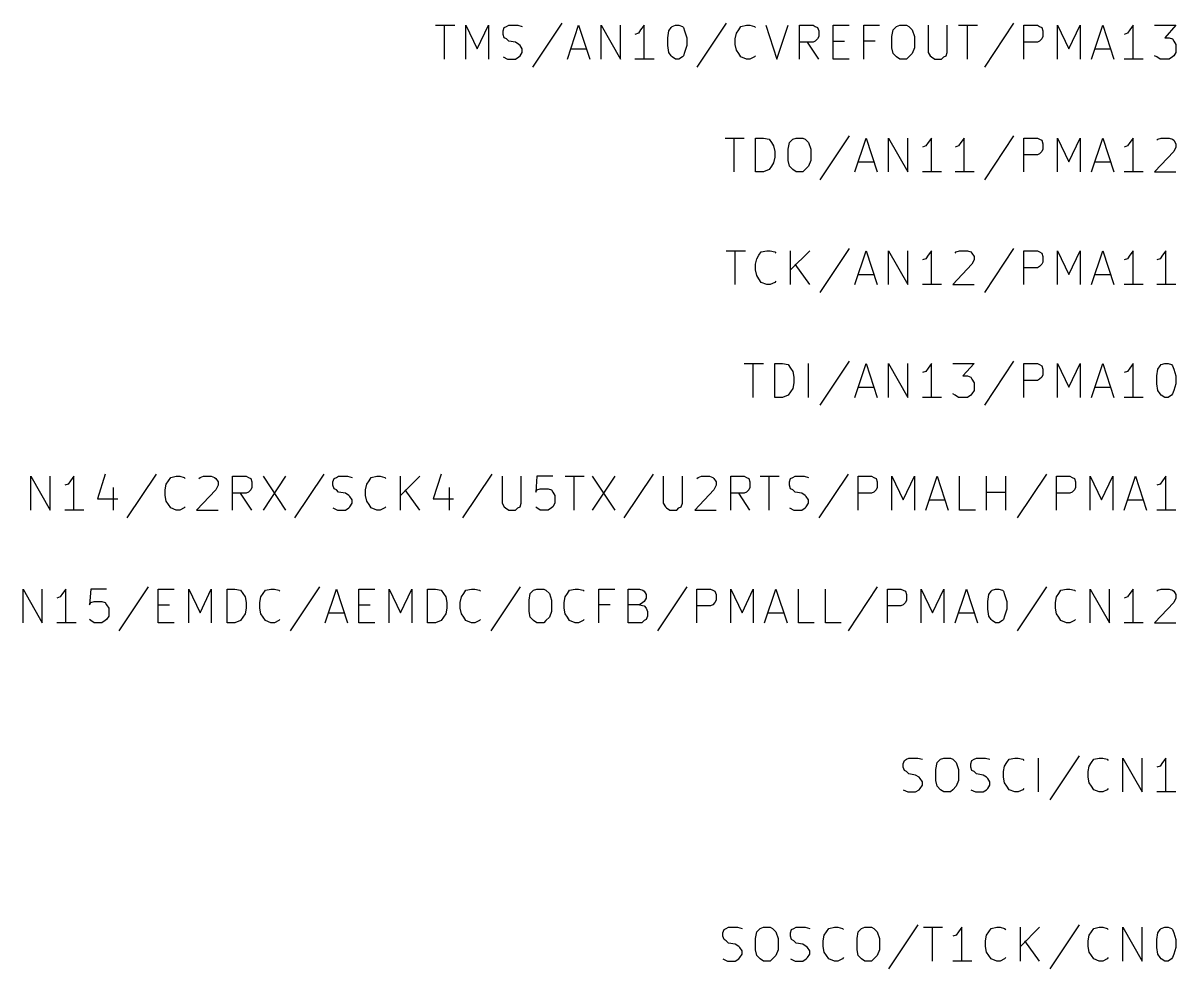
# Model space of a CAD drawing. Extents: x 10 to 287, y -200 to -10.
# Drawn here: x 135.43 to 161.42, y -97.69 to -76.38 of the extents above; entities that cross this region are included whole.
import ezdxf

# ---------------------------------------------------------------- set-up
doc = ezdxf.new("R2010")
doc.units = 0
doc.header["$MEASUREMENT"] = 0

msp = doc.modelspace()

# ---------------------------------------------------------------- linework, layer by layer
at = {"layer": 'Cyan 2'}
for p, q in [((147.574, -76.3778), (146.914, -77.3684)), ((151.282, -76.3778), (150.622, -77.3684)), ((157.759, -76.3778), (157.099, -77.3684)), ((144.729, -76.4286), (145.161, -76.4286)), ((144.932, -77.1906), (144.932, -76.4286)), ((145.415, -77.1906), (145.415, -76.4286)), ((145.415, -76.4286), (145.669, -76.962)), ((145.669, -76.962), (145.923, -76.4286)), ((145.923, -76.4286), (145.923, -77.1906)), ((146.253, -76.5556), (146.279, -76.4794)), ((146.253, -76.6318), (146.253, -76.5556)), ((146.279, -76.708), (146.253, -76.6318)), ((146.279, -76.4794), (146.329, -76.454)), ((146.329, -76.454), (146.38, -76.4286)), ((146.38, -76.4286), (146.583, -76.4286)), ((146.583, -76.4286), (146.685, -76.454)), ((147.701, -77.1906), (147.955, -76.4286)), ((147.955, -76.4286), (148.209, -77.1906)), ((148.463, -77.1906), (148.463, -76.4286)), ((148.463, -76.4286), (148.895, -77.1906)), ((148.895, -77.1906), (148.895, -76.4286)), ((149.301, -76.6064), (149.225, -76.6318)), ((149.352, -76.5302), (149.301, -76.6064)), ((149.428, -76.4286), (149.352, -76.5302)), ((149.428, -77.1906), (149.428, -76.4286)), ((149.962, -76.708), (149.987, -76.5556)), ((149.987, -76.5556), (150.038, -76.4794)), ((150.038, -76.4794), (150.063, -76.454)), ((150.063, -76.454), (150.139, -76.4286)), ((150.139, -76.4286), (150.216, -76.4286)), ((150.216, -76.4286), (150.292, -76.454)), ((150.292, -76.454), (150.317, -76.4794)), ((150.317, -76.4794), (150.343, -76.5556)), ((150.343, -76.5556), (150.393, -76.708)), ((151.486, -76.7334), (151.511, -76.6064)), ((151.511, -76.6064), (151.562, -76.5302)), ((151.562, -76.5302), (151.613, -76.454)), ((151.613, -76.454), (151.74, -76.4286)), ((151.74, -76.4286), (151.816, -76.4286)), ((151.816, -76.4286), (151.917, -76.454)), ((151.917, -76.454), (151.943, -76.4794)), ((152.171, -76.4286), (152.425, -77.1906)), ((152.425, -77.1906), (152.679, -76.4286)), ((152.933, -77.1906), (152.933, -76.4286)), ((152.933, -76.4286), (153.238, -76.4286)), ((153.238, -76.4286), (153.289, -76.454)), ((153.289, -76.454), (153.34, -76.4794)), ((153.34, -76.4794), (153.365, -76.5556)), ((153.365, -76.5556), (153.365, -76.6826)), ((153.695, -77.1906), (153.695, -76.4286)), ((153.695, -76.4286), (154.051, -76.4286)), ((154.381, -77.1906), (154.381, -76.4286)), ((154.381, -76.4286), (154.737, -76.4286)), ((155.016, -76.6826), (155.042, -76.5302)), ((155.042, -76.5302), (155.118, -76.454)), ((155.118, -76.454), (155.194, -76.4286)), ((155.194, -76.4286), (155.346, -76.4286)), ((155.346, -76.4286), (155.397, -76.454)), ((155.397, -76.454), (155.473, -76.5302)), ((155.473, -76.5302), (155.524, -76.6826)), ((155.829, -76.4286), (155.829, -77.0382)), ((156.261, -77.0382), (156.261, -76.4286)), ((156.515, -76.4286), (156.947, -76.4286)), ((156.718, -77.1906), (156.718, -76.4286)), ((157.988, -77.1906), (157.988, -76.4286)), ((157.988, -76.4286), (158.293, -76.4286)), ((158.293, -76.4286), (158.344, -76.454)), ((158.344, -76.454), (158.394, -76.4794)), ((158.394, -76.4794), (158.42, -76.5556)), ((158.42, -76.5556), (158.42, -76.6826)), ((158.75, -77.1906), (158.75, -76.4286)), ((158.75, -76.4286), (159.004, -76.962)), ((159.004, -76.962), (159.258, -76.4286)), ((159.258, -76.4286), (159.258, -77.1906)), ((159.512, -77.1906), (159.766, -76.4286)), ((159.766, -76.4286), (160.02, -77.1906)), ((160.325, -76.6064), (160.249, -76.6318)), ((160.376, -76.5302), (160.325, -76.6064)), ((160.452, -76.4286), (160.376, -76.5302)), ((160.452, -77.1906), (160.452, -76.4286)), ((160.934, -76.4286), (161.417, -76.4286)), ((161.417, -76.4286), (161.163, -76.708)), ((146.329, -76.7334), (146.279, -76.708)), ((146.38, -76.7842), (146.329, -76.7334)), ((146.533, -76.8096), (146.38, -76.7842)), ((146.609, -76.8604), (146.533, -76.8096)), ((146.634, -76.8858), (146.609, -76.8604)), ((146.685, -76.962), (146.634, -76.8858)), ((149.962, -76.8858), (149.962, -76.708)), ((149.987, -77.0382), (149.962, -76.8858)), ((150.393, -76.8858), (150.343, -77.0382)), ((150.393, -76.708), (150.393, -76.8858)), ((151.486, -76.8604), (151.486, -76.7334)), ((151.511, -76.9874), (151.486, -76.8604)), ((153.238, -76.8096), (152.933, -76.8096)), ((153.365, -77.1906), (153.111, -76.8096)), ((153.289, -76.7842), (153.238, -76.8096)), ((153.34, -76.7334), (153.289, -76.7842)), ((153.365, -76.6826), (153.34, -76.7334)), ((153.695, -76.7842), (153.949, -76.7842)), ((154.635, -76.7842), (154.381, -76.7842)), ((155.016, -76.9366), (155.016, -76.6826)), ((155.524, -76.6826), (155.524, -76.9366)), ((158.293, -76.8096), (157.988, -76.8096)), ((158.344, -76.7842), (158.293, -76.8096)), ((158.394, -76.7334), (158.344, -76.7842)), ((158.42, -76.6826), (158.394, -76.7334)), ((161.163, -76.708), (161.265, -76.708)), ((161.265, -76.708), (161.341, -76.7334)), ((161.341, -76.7334), (161.366, -76.7842)), ((161.366, -76.7842), (161.417, -76.8604)), ((161.417, -76.8604), (161.417, -77.0382)), ((146.253, -77.1398), (146.355, -77.1906)), ((146.533, -77.1906), (146.609, -77.1398)), ((146.609, -77.1398), (146.634, -77.1144)), ((146.634, -77.1144), (146.685, -77.0382)), ((146.685, -77.0382), (146.685, -76.962)), ((147.777, -76.962), (148.133, -76.962)), ((150.038, -77.1144), (149.987, -77.0382)), ((150.063, -77.1398), (150.038, -77.1144)), ((150.139, -77.1906), (150.063, -77.1398)), ((150.292, -77.1398), (150.216, -77.1906)), ((150.317, -77.1144), (150.292, -77.1398)), ((150.343, -77.0382), (150.317, -77.1144)), ((151.562, -77.0636), (151.511, -76.9874)), ((151.613, -77.1398), (151.562, -77.0636)), ((151.74, -77.1906), (151.613, -77.1398)), ((151.917, -77.1398), (151.816, -77.1906)), ((151.943, -77.1144), (151.917, -77.1398)), ((155.042, -77.0636), (155.016, -76.9366)), ((155.118, -77.1398), (155.042, -77.0636)), ((155.194, -77.1906), (155.118, -77.1398)), ((155.397, -77.1398), (155.346, -77.1906)), ((155.473, -77.0636), (155.397, -77.1398)), ((155.524, -76.9366), (155.473, -77.0636)), ((155.829, -77.0382), (155.88, -77.1144)), ((155.88, -77.1144), (155.905, -77.1398)), ((155.905, -77.1398), (155.981, -77.1906)), ((156.134, -77.1906), (156.185, -77.1398)), ((156.185, -77.1398), (156.235, -77.1144)), ((156.235, -77.1144), (156.261, -77.0382)), ((159.588, -76.962), (159.944, -76.962)), ((160.985, -77.1398), (160.934, -77.1144)), ((161.061, -77.1906), (160.985, -77.1398)), ((161.341, -77.1398), (161.265, -77.1906)), ((161.366, -77.1144), (161.341, -77.1398)), ((161.417, -77.0382), (161.366, -77.1144)), ((146.355, -77.1906), (146.533, -77.1906)), ((149.657, -77.1906), (149.225, -77.1906)), ((150.216, -77.1906), (150.139, -77.1906)), ((151.816, -77.1906), (151.74, -77.1906)), ((154.051, -77.1906), (153.695, -77.1906)), ((155.346, -77.1906), (155.194, -77.1906)), ((155.981, -77.1906), (156.134, -77.1906)), ((160.68, -77.1906), (160.249, -77.1906)), ((161.265, -77.1906), (161.061, -77.1906)), ((151.257, -78.9686), (151.689, -78.9686)), ((151.46, -79.7306), (151.46, -78.9686)), ((151.943, -79.7306), (151.943, -78.9686)), ((151.943, -78.9686), (152.121, -78.9686)), ((152.121, -78.9686), (152.248, -78.994)), ((152.781, -78.994), (152.857, -78.9686)), ((152.857, -78.9686), (153.01, -78.9686)), ((153.01, -78.9686), (153.06, -78.994)), ((154.051, -78.9178), (153.391, -79.9084)), ((154.178, -79.7306), (154.432, -78.9686)), ((154.432, -78.9686), (154.686, -79.7306)), ((154.94, -79.7306), (154.94, -78.9686)), ((154.94, -78.9686), (155.372, -79.7306)), ((155.372, -79.7306), (155.372, -78.9686)), ((155.905, -78.9686), (155.829, -79.0702)), ((155.905, -79.7306), (155.905, -78.9686)), ((156.642, -78.9686), (156.566, -79.0702)), ((156.642, -79.7306), (156.642, -78.9686)), ((157.759, -78.9178), (157.099, -79.9084)), ((157.988, -79.7306), (157.988, -78.9686)), ((157.988, -78.9686), (158.293, -78.9686)), ((158.293, -78.9686), (158.344, -78.994)), ((158.75, -79.7306), (158.75, -78.9686)), ((158.75, -78.9686), (159.004, -79.502)), ((159.004, -79.502), (159.258, -78.9686)), ((159.258, -78.9686), (159.258, -79.7306)), ((159.512, -79.7306), (159.766, -78.9686)), ((159.766, -78.9686), (160.02, -79.7306)), ((160.452, -78.9686), (160.376, -79.0702)), ((160.452, -79.7306), (160.452, -78.9686)), ((161.011, -78.994), (161.087, -78.9686)), ((161.087, -78.9686), (161.265, -78.9686)), ((161.265, -78.9686), (161.341, -78.994)), ((152.248, -78.994), (152.298, -79.0702)), ((152.298, -79.0702), (152.349, -79.1464)), ((152.349, -79.1464), (152.375, -79.2734)), ((152.679, -79.2226), (152.705, -79.0702)), ((152.679, -79.4766), (152.679, -79.2226)), ((152.705, -79.0702), (152.781, -78.994)), ((153.06, -78.994), (153.137, -79.0702)), ((153.137, -79.0702), (153.187, -79.2226)), ((153.187, -79.2226), (153.187, -79.4766)), ((155.778, -79.1464), (155.702, -79.1718)), ((155.829, -79.0702), (155.778, -79.1464)), ((156.515, -79.1464), (156.439, -79.1718)), ((156.566, -79.0702), (156.515, -79.1464)), ((158.344, -78.994), (158.394, -79.0194)), ((158.394, -79.0194), (158.42, -79.0956)), ((158.42, -79.2226), (158.394, -79.2734)), ((158.42, -79.0956), (158.42, -79.2226)), ((160.325, -79.1464), (160.249, -79.1718)), ((160.376, -79.0702), (160.325, -79.1464)), ((160.985, -79.0194), (161.011, -78.994)), ((161.341, -78.994), (161.366, -79.0194)), ((161.366, -79.0194), (161.417, -79.0956)), ((161.417, -79.1718), (161.366, -79.2734)), ((161.417, -79.0956), (161.417, -79.1718)), ((152.375, -79.4004), (152.349, -79.5274)), ((152.375, -79.2734), (152.375, -79.4004)), ((152.705, -79.6036), (152.679, -79.4766)), ((153.187, -79.4766), (153.137, -79.6036)), ((154.254, -79.502), (154.61, -79.502)), ((158.293, -79.3496), (157.988, -79.3496)), ((158.344, -79.3242), (158.293, -79.3496)), ((158.394, -79.2734), (158.344, -79.3242)), ((159.588, -79.502), (159.944, -79.502)), ((161.366, -79.2734), (160.934, -79.7306)), ((152.121, -79.7306), (151.943, -79.7306)), ((152.248, -79.6798), (152.121, -79.7306)), ((152.298, -79.6036), (152.248, -79.6798)), ((152.349, -79.5274), (152.298, -79.6036)), ((152.781, -79.6798), (152.705, -79.6036)), ((152.857, -79.7306), (152.781, -79.6798)), ((153.01, -79.7306), (152.857, -79.7306)), ((153.06, -79.6798), (153.01, -79.7306)), ((153.137, -79.6036), (153.06, -79.6798)), ((156.134, -79.7306), (155.702, -79.7306)), ((156.87, -79.7306), (156.439, -79.7306)), ((160.68, -79.7306), (160.249, -79.7306)), ((160.934, -79.7306), (161.417, -79.7306)), ((151.282, -81.5086), (151.714, -81.5086)), ((151.486, -82.2706), (151.486, -81.5086)), ((152.019, -81.6102), (152.07, -81.534)), ((152.07, -81.534), (152.197, -81.5086)), ((152.197, -81.5086), (152.273, -81.5086)), ((152.273, -81.5086), (152.375, -81.534)), ((152.375, -81.534), (152.4, -81.5594)), ((152.73, -82.2706), (152.73, -81.5086)), ((153.162, -81.5086), (152.73, -81.9404)), ((154.051, -81.4578), (153.391, -82.4484)), ((154.178, -82.2706), (154.432, -81.5086)), ((154.432, -81.5086), (154.686, -82.2706)), ((154.94, -82.2706), (154.94, -81.5086)), ((154.94, -81.5086), (155.372, -82.2706)), ((155.372, -82.2706), (155.372, -81.5086)), ((155.905, -81.5086), (155.829, -81.6102)), ((155.905, -82.2706), (155.905, -81.5086)), ((156.439, -81.5594), (156.464, -81.534)), ((156.464, -81.534), (156.54, -81.5086)), ((156.54, -81.5086), (156.718, -81.5086)), ((156.718, -81.5086), (156.794, -81.534)), ((156.794, -81.534), (156.82, -81.5594)), ((156.82, -81.5594), (156.87, -81.6356)), ((157.759, -81.4578), (157.099, -82.4484)), ((157.988, -82.2706), (157.988, -81.5086)), ((157.988, -81.5086), (158.293, -81.5086)), ((158.293, -81.5086), (158.344, -81.534)), ((158.344, -81.534), (158.394, -81.5594)), ((158.394, -81.5594), (158.42, -81.6356)), ((158.75, -82.2706), (158.75, -81.5086)), ((158.75, -81.5086), (159.004, -82.042)), ((159.004, -82.042), (159.258, -81.5086)), ((159.258, -81.5086), (159.258, -82.2706)), ((159.512, -82.2706), (159.766, -81.5086)), ((159.766, -81.5086), (160.02, -82.2706)), ((160.452, -81.5086), (160.376, -81.6102)), ((160.452, -82.2706), (160.452, -81.5086)), ((161.188, -81.5086), (161.112, -81.6102)), ((161.188, -82.2706), (161.188, -81.5086)), ((151.943, -81.8134), (151.968, -81.6864)), ((151.943, -81.9404), (151.943, -81.8134)), ((151.968, -81.6864), (152.019, -81.6102)), ((153.162, -82.2706), (152.832, -81.8134)), ((155.778, -81.6864), (155.702, -81.7118)), ((155.829, -81.6102), (155.778, -81.6864)), ((156.82, -81.8134), (156.388, -82.2706)), ((156.87, -81.7118), (156.82, -81.8134)), ((156.87, -81.6356), (156.87, -81.7118)), ((158.394, -81.8134), (158.344, -81.8642)), ((158.42, -81.7626), (158.394, -81.8134)), ((158.42, -81.6356), (158.42, -81.7626)), ((160.325, -81.6864), (160.249, -81.7118)), ((160.376, -81.6102), (160.325, -81.6864)), ((161.061, -81.6864), (160.985, -81.7118)), ((161.112, -81.6102), (161.061, -81.6864)), ((151.968, -82.0674), (151.943, -81.9404)), ((152.019, -82.1436), (151.968, -82.0674)), ((154.254, -82.042), (154.61, -82.042)), ((158.293, -81.8896), (157.988, -81.8896)), ((158.344, -81.8642), (158.293, -81.8896)), ((159.588, -82.042), (159.944, -82.042)), ((152.07, -82.2198), (152.019, -82.1436)), ((152.197, -82.2706), (152.07, -82.2198)), ((152.273, -82.2706), (152.197, -82.2706)), ((152.375, -82.2198), (152.273, -82.2706)), ((152.4, -82.1944), (152.375, -82.2198)), ((156.134, -82.2706), (155.702, -82.2706)), ((156.388, -82.2706), (156.87, -82.2706)), ((160.68, -82.2706), (160.249, -82.2706)), ((161.417, -82.2706), (160.985, -82.2706)), ((151.689, -84.0486), (152.121, -84.0486)), ((151.892, -84.8106), (151.892, -84.0486)), ((152.375, -84.8106), (152.375, -84.0486)), ((152.375, -84.0486), (152.552, -84.0486)), ((152.552, -84.0486), (152.679, -84.074)), ((152.679, -84.074), (152.73, -84.1502)), ((152.73, -84.1502), (152.781, -84.2264)), ((153.137, -84.8106), (153.137, -84.0486)), ((154.051, -83.9978), (153.391, -84.9884)), ((154.178, -84.8106), (154.432, -84.0486)), ((154.432, -84.0486), (154.686, -84.8106)), ((154.94, -84.8106), (154.94, -84.0486)), ((154.94, -84.0486), (155.372, -84.8106)), ((155.372, -84.8106), (155.372, -84.0486)), ((155.829, -84.1502), (155.778, -84.2264)), ((155.905, -84.0486), (155.829, -84.1502)), ((155.905, -84.8106), (155.905, -84.0486)), ((156.388, -84.0486), (156.87, -84.0486)), ((156.87, -84.0486), (156.616, -84.328)), ((157.759, -83.9978), (157.099, -84.9884)), ((157.988, -84.8106), (157.988, -84.0486)), ((157.988, -84.0486), (158.293, -84.0486)), ((158.293, -84.0486), (158.344, -84.074)), ((158.344, -84.074), (158.394, -84.0994)), ((158.394, -84.0994), (158.42, -84.1756)), ((158.42, -84.1756), (158.42, -84.3026)), ((158.75, -84.8106), (158.75, -84.0486)), ((158.75, -84.0486), (159.004, -84.582)), ((159.004, -84.582), (159.258, -84.0486)), ((159.258, -84.0486), (159.258, -84.8106)), ((159.512, -84.8106), (159.766, -84.0486)), ((159.766, -84.0486), (160.02, -84.8106)), ((160.376, -84.1502), (160.325, -84.2264)), ((160.452, -84.0486), (160.376, -84.1502)), ((160.452, -84.8106), (160.452, -84.0486)), ((160.985, -84.328), (161.011, -84.1756)), ((161.011, -84.1756), (161.061, -84.0994)), ((161.061, -84.0994), (161.087, -84.074)), ((161.087, -84.074), (161.163, -84.0486)), ((161.163, -84.0486), (161.239, -84.0486)), ((161.239, -84.0486), (161.315, -84.074)), ((161.315, -84.074), (161.341, -84.0994)), ((161.341, -84.0994), (161.366, -84.1756)), ((161.366, -84.1756), (161.417, -84.328)), ((152.781, -84.2264), (152.806, -84.3534)), ((152.806, -84.3534), (152.806, -84.4804)), ((155.778, -84.2264), (155.702, -84.2518)), ((156.616, -84.328), (156.718, -84.328)), ((156.718, -84.328), (156.794, -84.3534)), ((156.794, -84.3534), (156.82, -84.4042)), ((156.82, -84.4042), (156.87, -84.4804)), ((158.293, -84.4296), (157.988, -84.4296)), ((158.344, -84.4042), (158.293, -84.4296)), ((158.394, -84.3534), (158.344, -84.4042)), ((158.42, -84.3026), (158.394, -84.3534)), ((160.325, -84.2264), (160.249, -84.2518)), ((160.985, -84.5058), (160.985, -84.328)), ((161.417, -84.328), (161.417, -84.5058)), ((152.73, -84.6836), (152.679, -84.7598)), ((152.781, -84.6074), (152.73, -84.6836)), ((152.806, -84.4804), (152.781, -84.6074)), ((154.254, -84.582), (154.61, -84.582)), ((156.87, -84.6582), (156.82, -84.7344)), ((156.87, -84.4804), (156.87, -84.6582)), ((159.588, -84.582), (159.944, -84.582)), ((161.011, -84.6582), (160.985, -84.5058)), ((161.061, -84.7344), (161.011, -84.6582)), ((161.366, -84.6582), (161.341, -84.7344)), ((161.417, -84.5058), (161.366, -84.6582)), ((152.552, -84.8106), (152.375, -84.8106)), ((152.679, -84.7598), (152.552, -84.8106)), ((156.134, -84.8106), (155.702, -84.8106)), ((156.439, -84.7598), (156.388, -84.7344)), ((156.515, -84.8106), (156.439, -84.7598)), ((156.718, -84.8106), (156.515, -84.8106)), ((156.794, -84.7598), (156.718, -84.8106)), ((156.82, -84.7344), (156.794, -84.7598)), ((160.68, -84.8106), (160.249, -84.8106)), ((161.087, -84.7598), (161.061, -84.7344)), ((161.163, -84.8106), (161.087, -84.7598)), ((161.239, -84.8106), (161.163, -84.8106)), ((161.315, -84.7598), (161.239, -84.8106)), ((161.341, -84.7344), (161.315, -84.7598)), ((135.611, -87.3506), (135.611, -86.5886)), ((135.611, -86.5886), (136.042, -87.3506)), ((136.042, -87.3506), (136.042, -86.5886)), ((136.449, -86.7664), (136.373, -86.7918)), ((136.5, -86.6902), (136.449, -86.7664)), ((136.576, -86.5886), (136.5, -86.6902)), ((136.576, -87.3506), (136.576, -86.5886)), ((137.287, -86.5378), (137.109, -87.0966)), ((138.43, -86.5378), (137.77, -87.5284)), ((138.633, -86.8934), (138.659, -86.7664)), ((138.659, -86.7664), (138.709, -86.6902)), ((138.709, -86.6902), (138.76, -86.614)), ((138.76, -86.614), (138.887, -86.5886)), ((138.887, -86.5886), (138.963, -86.5886)), ((138.963, -86.5886), (139.065, -86.614)), ((139.065, -86.614), (139.09, -86.6394)), ((139.395, -86.6394), (139.421, -86.614)), ((139.421, -86.614), (139.497, -86.5886)), ((139.497, -86.5886), (139.675, -86.5886)), ((139.675, -86.5886), (139.751, -86.614)), ((139.751, -86.614), (139.776, -86.6394)), ((139.776, -86.6394), (139.827, -86.7156)), ((139.827, -86.7156), (139.827, -86.7918)), ((140.157, -87.3506), (140.157, -86.5886)), ((140.157, -86.5886), (140.462, -86.5886)), ((140.462, -86.5886), (140.513, -86.614)), ((140.513, -86.614), (140.564, -86.6394)), ((140.564, -86.6394), (140.589, -86.7156)), ((140.589, -86.7156), (140.589, -86.8426)), ((140.843, -86.5886), (141.351, -87.3506)), ((141.351, -86.5886), (140.843, -87.3506)), ((142.215, -86.5378), (141.554, -87.5284)), ((142.418, -86.7156), (142.443, -86.6394)), ((142.418, -86.7918), (142.418, -86.7156)), ((142.443, -86.6394), (142.494, -86.614)), ((142.494, -86.614), (142.545, -86.5886)), ((142.545, -86.5886), (142.748, -86.5886)), ((142.748, -86.5886), (142.85, -86.614)), ((143.154, -86.8934), (143.18, -86.7664)), ((143.18, -86.7664), (143.231, -86.6902)), ((143.231, -86.6902), (143.281, -86.614)), ((143.281, -86.614), (143.408, -86.5886)), ((143.408, -86.5886), (143.485, -86.5886)), ((143.485, -86.5886), (143.586, -86.614)), ((143.586, -86.614), (143.612, -86.6394)), ((143.942, -87.3506), (143.942, -86.5886)), ((144.374, -86.5886), (143.942, -87.0204)), ((144.856, -86.5378), (144.678, -87.0966)), ((145.999, -86.5378), (145.339, -87.5284)), ((146.228, -86.5886), (146.228, -87.1982)), ((146.66, -87.1982), (146.66, -86.5886)), ((147.015, -86.5886), (146.99, -86.9442)), ((147.371, -86.5886), (147.015, -86.5886)), ((147.65, -86.5886), (148.082, -86.5886)), ((147.853, -87.3506), (147.853, -86.5886)), ((148.26, -86.5886), (148.768, -87.3506)), ((148.768, -86.5886), (148.26, -87.3506)), ((149.631, -86.5378), (148.971, -87.5284)), ((149.86, -86.5886), (149.86, -87.1982)), ((150.292, -87.1982), (150.292, -86.5886)), ((150.622, -86.6394), (150.647, -86.614)), ((150.647, -86.614), (150.724, -86.5886)), ((150.724, -86.5886), (150.901, -86.5886)), ((150.901, -86.5886), (150.978, -86.614)), ((150.978, -86.614), (151.003, -86.6394)), ((151.003, -86.6394), (151.054, -86.7156)), ((151.054, -86.7156), (151.054, -86.7918)), ((151.384, -87.3506), (151.384, -86.5886)), ((151.384, -86.5886), (151.689, -86.5886)), ((151.689, -86.5886), (151.74, -86.614)), ((151.74, -86.614), (151.79, -86.6394)), ((151.79, -86.6394), (151.816, -86.7156)), ((151.816, -86.7156), (151.816, -86.8426)), ((152.044, -86.5886), (152.476, -86.5886)), ((152.248, -87.3506), (152.248, -86.5886)), ((152.705, -86.7156), (152.73, -86.6394)), ((152.705, -86.7918), (152.705, -86.7156)), ((152.73, -86.6394), (152.781, -86.614)), ((152.781, -86.614), (152.832, -86.5886)), ((152.832, -86.5886), (153.035, -86.5886)), ((153.035, -86.5886), (153.137, -86.614)), ((154.026, -86.5378), (153.365, -87.5284)), ((154.254, -87.3506), (154.254, -86.5886)), ((154.254, -86.5886), (154.559, -86.5886)), ((154.559, -86.5886), (154.61, -86.614)), ((154.61, -86.614), (154.661, -86.6394)), ((154.661, -86.6394), (154.686, -86.7156)), ((154.686, -86.7156), (154.686, -86.8426)), ((155.016, -87.3506), (155.016, -86.5886)), ((155.016, -86.5886), (155.27, -87.122)), ((155.27, -87.122), (155.524, -86.5886)), ((155.524, -86.5886), (155.524, -87.3506)), ((155.778, -87.3506), (156.032, -86.5886)), ((156.032, -86.5886), (156.286, -87.3506)), ((156.54, -87.3506), (156.54, -86.5886)), ((157.15, -87.3506), (157.15, -86.5886)), ((157.582, -87.3506), (157.582, -86.5886)), ((158.496, -86.5378), (157.836, -87.5284)), ((158.725, -87.3506), (158.725, -86.5886)), ((158.725, -86.5886), (159.029, -86.5886)), ((159.029, -86.5886), (159.08, -86.614)), ((159.08, -86.614), (159.131, -86.6394)), ((159.131, -86.6394), (159.156, -86.7156)), ((159.156, -86.7156), (159.156, -86.8426)), ((159.487, -87.3506), (159.487, -86.5886)), ((159.487, -86.5886), (159.741, -87.122)), ((159.741, -87.122), (159.995, -86.5886)), ((159.995, -86.5886), (159.995, -87.3506)), ((160.249, -87.3506), (160.503, -86.5886)), ((160.503, -86.5886), (160.757, -87.3506)), ((161.061, -86.7664), (160.985, -86.7918)), ((161.112, -86.6902), (161.061, -86.7664)), ((161.188, -86.5886), (161.112, -86.6902)), ((161.188, -87.3506), (161.188, -86.5886)), ((137.465, -86.8426), (137.465, -87.3506)), ((138.633, -87.0204), (138.633, -86.8934)), ((138.659, -87.1474), (138.633, -87.0204)), ((139.776, -86.8934), (139.344, -87.3506)), ((139.827, -86.7918), (139.776, -86.8934)), ((140.462, -86.9696), (140.157, -86.9696)), ((140.589, -87.3506), (140.335, -86.9696)), ((140.513, -86.9442), (140.462, -86.9696)), ((140.564, -86.8934), (140.513, -86.9442)), ((140.589, -86.8426), (140.564, -86.8934)), ((142.443, -86.868), (142.418, -86.7918)), ((142.494, -86.8934), (142.443, -86.868)), ((142.545, -86.9442), (142.494, -86.8934)), ((142.697, -86.9696), (142.545, -86.9442)), ((142.773, -87.0204), (142.697, -86.9696)), ((142.799, -87.0458), (142.773, -87.0204)), ((142.85, -87.122), (142.799, -87.0458)), ((143.154, -87.0204), (143.154, -86.8934)), ((143.18, -87.1474), (143.154, -87.0204)), ((144.374, -87.3506), (144.043, -86.8934)), ((145.034, -86.8426), (145.034, -87.3506)), ((146.99, -86.9442), (147.015, -86.8934)), ((147.015, -86.8934), (147.091, -86.868)), ((147.091, -86.868), (147.269, -86.868)), ((147.269, -86.868), (147.345, -86.8934)), ((147.345, -86.8934), (147.371, -86.9442)), ((147.371, -86.9442), (147.422, -87.0204)), ((147.422, -87.0204), (147.422, -87.1982)), ((151.003, -86.8934), (150.571, -87.3506)), ((151.054, -86.7918), (151.003, -86.8934)), ((151.689, -86.9696), (151.384, -86.9696)), ((151.816, -87.3506), (151.562, -86.9696)), ((151.74, -86.9442), (151.689, -86.9696)), ((151.79, -86.8934), (151.74, -86.9442)), ((151.816, -86.8426), (151.79, -86.8934)), ((152.73, -86.868), (152.705, -86.7918)), ((152.781, -86.8934), (152.73, -86.868)), ((152.832, -86.9442), (152.781, -86.8934)), ((152.984, -86.9696), (152.832, -86.9442)), ((153.06, -87.0204), (152.984, -86.9696)), ((153.086, -87.0458), (153.06, -87.0204)), ((153.137, -87.122), (153.086, -87.0458)), ((154.559, -86.9696), (154.254, -86.9696)), ((154.61, -86.9442), (154.559, -86.9696)), ((154.661, -86.8934), (154.61, -86.9442)), ((154.686, -86.8426), (154.661, -86.8934)), ((157.15, -86.9442), (157.582, -86.9442)), ((159.029, -86.9696), (158.725, -86.9696)), ((159.08, -86.9442), (159.029, -86.9696)), ((159.131, -86.8934), (159.08, -86.9442)), ((159.156, -86.8426), (159.131, -86.8934)), ((137.109, -87.0966), (137.566, -87.0966)), ((138.709, -87.2236), (138.659, -87.1474)), ((138.76, -87.2998), (138.709, -87.2236)), ((138.887, -87.3506), (138.76, -87.2998)), ((139.065, -87.2998), (138.963, -87.3506)), ((139.09, -87.2744), (139.065, -87.2998)), ((142.418, -87.2998), (142.519, -87.3506)), ((142.697, -87.3506), (142.773, -87.2998)), ((142.773, -87.2998), (142.799, -87.2744)), ((142.799, -87.2744), (142.85, -87.1982)), ((142.85, -87.1982), (142.85, -87.122)), ((143.231, -87.2236), (143.18, -87.1474)), ((143.281, -87.2998), (143.231, -87.2236)), ((143.408, -87.3506), (143.281, -87.2998)), ((143.586, -87.2998), (143.485, -87.3506)), ((143.612, -87.2744), (143.586, -87.2998)), ((144.678, -87.0966), (145.136, -87.0966)), ((146.228, -87.1982), (146.279, -87.2744)), ((146.279, -87.2744), (146.304, -87.2998)), ((146.304, -87.2998), (146.38, -87.3506)), ((146.533, -87.3506), (146.583, -87.2998)), ((146.583, -87.2998), (146.634, -87.2744)), ((146.634, -87.2744), (146.66, -87.1982)), ((147.015, -87.2998), (146.99, -87.2744)), ((147.091, -87.3506), (147.015, -87.2998)), ((147.345, -87.2998), (147.269, -87.3506)), ((147.371, -87.2744), (147.345, -87.2998)), ((147.422, -87.1982), (147.371, -87.2744)), ((149.86, -87.1982), (149.911, -87.2744)), ((149.911, -87.2744), (149.936, -87.2998)), ((149.936, -87.2998), (150.012, -87.3506)), ((150.165, -87.3506), (150.216, -87.2998)), ((150.216, -87.2998), (150.266, -87.2744)), ((150.266, -87.2744), (150.292, -87.1982)), ((152.705, -87.2998), (152.806, -87.3506)), ((152.984, -87.3506), (153.06, -87.2998)), ((153.06, -87.2998), (153.086, -87.2744)), ((153.086, -87.2744), (153.137, -87.1982)), ((153.137, -87.1982), (153.137, -87.122)), ((155.854, -87.122), (156.21, -87.122)), ((160.325, -87.122), (160.68, -87.122)), ((136.804, -87.3506), (136.373, -87.3506)), ((138.963, -87.3506), (138.887, -87.3506)), ((139.344, -87.3506), (139.827, -87.3506)), ((142.519, -87.3506), (142.697, -87.3506)), ((143.485, -87.3506), (143.408, -87.3506)), ((146.38, -87.3506), (146.533, -87.3506)), ((147.269, -87.3506), (147.091, -87.3506)), ((150.012, -87.3506), (150.165, -87.3506)), ((150.571, -87.3506), (151.054, -87.3506)), ((152.806, -87.3506), (152.984, -87.3506)), ((156.896, -87.3506), (156.54, -87.3506)), ((161.417, -87.3506), (160.985, -87.3506)), ((138.252, -89.0778), (137.592, -90.0684)), ((142.113, -89.0778), (141.453, -90.0684)), ((146.634, -89.0778), (145.974, -90.0684)), ((150.393, -89.0778), (149.733, -90.0684)), ((154.686, -89.0778), (154.026, -90.0684)), ((158.496, -89.0778), (157.836, -90.0684)), ((135.433, -89.8906), (135.433, -89.1286)), ((135.433, -89.1286), (135.865, -89.8906)), ((135.865, -89.8906), (135.865, -89.1286)), ((136.271, -89.3064), (136.195, -89.3318)), ((136.322, -89.2302), (136.271, -89.3064)), ((136.398, -89.1286), (136.322, -89.2302)), ((136.398, -89.8906), (136.398, -89.1286)), ((136.957, -89.1286), (136.931, -89.4842)), ((137.312, -89.1286), (136.957, -89.1286)), ((138.481, -89.8906), (138.481, -89.1286)), ((138.481, -89.1286), (138.836, -89.1286)), ((139.167, -89.8906), (139.167, -89.1286)), ((139.167, -89.1286), (139.421, -89.662)), ((139.421, -89.662), (139.675, -89.1286)), ((139.675, -89.1286), (139.675, -89.8906)), ((140.03, -89.8906), (140.03, -89.1286)), ((140.03, -89.1286), (140.208, -89.1286)), ((140.208, -89.1286), (140.335, -89.154)), ((140.335, -89.154), (140.386, -89.2302)), ((140.386, -89.2302), (140.437, -89.3064)), ((140.437, -89.3064), (140.462, -89.4334)), ((140.767, -89.4334), (140.792, -89.3064)), ((140.792, -89.3064), (140.843, -89.2302)), ((140.843, -89.2302), (140.894, -89.154)), ((140.894, -89.154), (141.021, -89.1286)), ((141.021, -89.1286), (141.097, -89.1286)), ((141.097, -89.1286), (141.199, -89.154)), ((141.199, -89.154), (141.224, -89.1794)), ((142.24, -89.8906), (142.494, -89.1286)), ((142.494, -89.1286), (142.748, -89.8906)), ((143.002, -89.8906), (143.002, -89.1286)), ((143.002, -89.1286), (143.358, -89.1286)), ((143.688, -89.8906), (143.688, -89.1286)), ((143.688, -89.1286), (143.942, -89.662)), ((143.942, -89.662), (144.196, -89.1286)), ((144.196, -89.1286), (144.196, -89.8906)), ((144.551, -89.8906), (144.551, -89.1286)), ((144.551, -89.1286), (144.729, -89.1286)), ((144.729, -89.1286), (144.856, -89.154)), ((144.856, -89.154), (144.907, -89.2302)), ((144.907, -89.2302), (144.958, -89.3064)), ((144.958, -89.3064), (144.983, -89.4334)), ((145.288, -89.4334), (145.313, -89.3064)), ((145.313, -89.3064), (145.364, -89.2302)), ((145.364, -89.2302), (145.415, -89.154)), ((145.415, -89.154), (145.542, -89.1286)), ((145.542, -89.1286), (145.618, -89.1286)), ((145.618, -89.1286), (145.72, -89.154)), ((145.72, -89.154), (145.745, -89.1794)), ((146.837, -89.3826), (146.863, -89.2302)), ((146.837, -89.6366), (146.837, -89.3826)), ((146.863, -89.2302), (146.939, -89.154)), ((146.939, -89.154), (147.015, -89.1286)), ((147.015, -89.1286), (147.168, -89.1286)), ((147.168, -89.1286), (147.218, -89.154)), ((147.218, -89.154), (147.295, -89.2302)), ((147.295, -89.2302), (147.345, -89.3826)), ((147.345, -89.3826), (147.345, -89.6366)), ((147.625, -89.4334), (147.65, -89.3064)), ((147.65, -89.3064), (147.701, -89.2302)), ((147.701, -89.2302), (147.752, -89.154)), ((147.752, -89.154), (147.879, -89.1286)), ((147.879, -89.1286), (147.955, -89.1286)), ((147.955, -89.1286), (148.057, -89.154)), ((148.057, -89.154), (148.082, -89.1794)), ((148.412, -89.8906), (148.412, -89.1286)), ((148.412, -89.1286), (148.768, -89.1286)), ((149.073, -89.8906), (149.073, -89.1286)), ((149.073, -89.1286), (149.327, -89.1286)), ((149.327, -89.1286), (149.403, -89.154)), ((149.403, -89.154), (149.428, -89.1794)), ((149.428, -89.1794), (149.479, -89.2556)), ((149.479, -89.3318), (149.428, -89.408)), ((149.479, -89.2556), (149.479, -89.3318)), ((150.622, -89.8906), (150.622, -89.1286)), ((150.622, -89.1286), (150.927, -89.1286)), ((150.927, -89.1286), (150.978, -89.154)), ((150.978, -89.154), (151.028, -89.1794)), ((151.028, -89.1794), (151.054, -89.2556)), ((151.054, -89.3826), (151.028, -89.4334)), ((151.054, -89.2556), (151.054, -89.3826)), ((151.384, -89.8906), (151.384, -89.1286)), ((151.384, -89.1286), (151.638, -89.662)), ((151.638, -89.662), (151.892, -89.1286)), ((151.892, -89.1286), (151.892, -89.8906)), ((152.146, -89.8906), (152.4, -89.1286)), ((152.4, -89.1286), (152.654, -89.8906)), ((152.908, -89.8906), (152.908, -89.1286)), ((153.518, -89.8906), (153.518, -89.1286)), ((154.915, -89.8906), (154.915, -89.1286)), ((154.915, -89.1286), (155.219, -89.1286)), ((155.219, -89.1286), (155.27, -89.154)), ((155.27, -89.154), (155.321, -89.1794)), ((155.321, -89.1794), (155.346, -89.2556)), ((155.346, -89.3826), (155.321, -89.4334)), ((155.346, -89.2556), (155.346, -89.3826)), ((155.677, -89.8906), (155.677, -89.1286)), ((155.677, -89.1286), (155.931, -89.662)), ((155.931, -89.662), (156.185, -89.1286)), ((156.185, -89.1286), (156.185, -89.8906)), ((156.439, -89.8906), (156.693, -89.1286)), ((156.693, -89.1286), (156.947, -89.8906)), ((157.175, -89.408), (157.201, -89.2556)), ((157.201, -89.2556), (157.251, -89.1794)), ((157.251, -89.1794), (157.277, -89.154)), ((157.277, -89.154), (157.353, -89.1286)), ((157.353, -89.1286), (157.429, -89.1286)), ((157.429, -89.1286), (157.505, -89.154)), ((157.505, -89.154), (157.531, -89.1794)), ((157.531, -89.1794), (157.556, -89.2556)), ((157.556, -89.2556), (157.607, -89.408)), ((158.699, -89.4334), (158.725, -89.3064)), ((158.725, -89.3064), (158.775, -89.2302)), ((158.775, -89.2302), (158.826, -89.154)), ((158.826, -89.154), (158.953, -89.1286)), ((158.953, -89.1286), (159.029, -89.1286)), ((159.029, -89.1286), (159.131, -89.154)), ((159.131, -89.154), (159.156, -89.1794)), ((159.487, -89.8906), (159.487, -89.1286)), ((159.487, -89.1286), (159.918, -89.8906)), ((159.918, -89.8906), (159.918, -89.1286)), ((160.325, -89.3064), (160.249, -89.3318)), ((160.376, -89.2302), (160.325, -89.3064)), ((160.452, -89.1286), (160.376, -89.2302)), ((160.452, -89.8906), (160.452, -89.1286)), ((160.985, -89.1794), (161.011, -89.154)), ((161.011, -89.154), (161.087, -89.1286)), ((161.087, -89.1286), (161.265, -89.1286)), ((161.265, -89.1286), (161.341, -89.154)), ((161.341, -89.154), (161.366, -89.1794)), ((161.366, -89.1794), (161.417, -89.2556)), ((161.417, -89.3318), (161.366, -89.4334)), ((161.417, -89.2556), (161.417, -89.3318)), ((136.931, -89.4842), (136.957, -89.4334)), ((136.957, -89.4334), (137.033, -89.408)), ((137.033, -89.408), (137.211, -89.408)), ((137.211, -89.408), (137.287, -89.4334)), ((137.287, -89.4334), (137.312, -89.4842)), ((137.312, -89.4842), (137.363, -89.5604)), ((137.363, -89.5604), (137.363, -89.7382)), ((138.481, -89.4842), (138.735, -89.4842)), ((140.462, -89.5604), (140.437, -89.6874)), ((140.462, -89.4334), (140.462, -89.5604)), ((140.767, -89.5604), (140.767, -89.4334)), ((140.792, -89.6874), (140.767, -89.5604)), ((143.002, -89.4842), (143.256, -89.4842)), ((144.983, -89.5604), (144.958, -89.6874)), ((144.983, -89.4334), (144.983, -89.5604)), ((145.288, -89.5604), (145.288, -89.4334)), ((145.313, -89.6874), (145.288, -89.5604)), ((146.863, -89.7636), (146.837, -89.6366)), ((147.345, -89.6366), (147.295, -89.7636)), ((147.625, -89.5604), (147.625, -89.4334)), ((147.65, -89.6874), (147.625, -89.5604)), ((148.666, -89.4842), (148.412, -89.4842)), ((149.327, -89.4842), (149.073, -89.4842)), ((149.403, -89.4334), (149.327, -89.4842)), ((149.327, -89.4842), (149.428, -89.5096)), ((149.428, -89.408), (149.403, -89.4334)), ((149.428, -89.5096), (149.479, -89.5604)), ((149.479, -89.5604), (149.504, -89.6366)), ((149.504, -89.6366), (149.504, -89.7382)), ((150.927, -89.5096), (150.622, -89.5096)), ((150.978, -89.4842), (150.927, -89.5096)), ((151.028, -89.4334), (150.978, -89.4842)), ((155.219, -89.5096), (154.915, -89.5096)), ((155.27, -89.4842), (155.219, -89.5096)), ((155.321, -89.4334), (155.27, -89.4842)), ((157.175, -89.5858), (157.175, -89.408)), ((157.201, -89.7382), (157.175, -89.5858)), ((157.607, -89.5858), (157.556, -89.7382)), ((157.607, -89.408), (157.607, -89.5858)), ((158.699, -89.5604), (158.699, -89.4334)), ((158.725, -89.6874), (158.699, -89.5604)), ((161.366, -89.4334), (160.934, -89.8906)), ((136.627, -89.8906), (136.195, -89.8906)), ((136.957, -89.8398), (136.931, -89.8144)), ((137.033, -89.8906), (136.957, -89.8398)), ((137.211, -89.8906), (137.033, -89.8906)), ((137.287, -89.8398), (137.211, -89.8906)), ((137.312, -89.8144), (137.287, -89.8398)), ((137.363, -89.7382), (137.312, -89.8144)), ((138.836, -89.8906), (138.481, -89.8906)), ((140.208, -89.8906), (140.03, -89.8906)), ((140.335, -89.8398), (140.208, -89.8906)), ((140.386, -89.7636), (140.335, -89.8398)), ((140.437, -89.6874), (140.386, -89.7636)), ((140.843, -89.7636), (140.792, -89.6874)), ((140.894, -89.8398), (140.843, -89.7636)), ((141.021, -89.8906), (140.894, -89.8398)), ((141.097, -89.8906), (141.021, -89.8906)), ((141.199, -89.8398), (141.097, -89.8906)), ((141.224, -89.8144), (141.199, -89.8398)), ((142.316, -89.662), (142.672, -89.662)), ((143.358, -89.8906), (143.002, -89.8906)), ((144.729, -89.8906), (144.551, -89.8906)), ((144.856, -89.8398), (144.729, -89.8906)), ((144.907, -89.7636), (144.856, -89.8398)), ((144.958, -89.6874), (144.907, -89.7636)), ((145.364, -89.7636), (145.313, -89.6874)), ((145.415, -89.8398), (145.364, -89.7636)), ((145.542, -89.8906), (145.415, -89.8398)), ((145.618, -89.8906), (145.542, -89.8906)), ((145.72, -89.8398), (145.618, -89.8906)), ((145.745, -89.8144), (145.72, -89.8398)), ((146.939, -89.8398), (146.863, -89.7636)), ((147.015, -89.8906), (146.939, -89.8398)), ((147.168, -89.8906), (147.015, -89.8906)), ((147.218, -89.8398), (147.168, -89.8906)), ((147.295, -89.7636), (147.218, -89.8398)), ((147.701, -89.7636), (147.65, -89.6874)), ((147.752, -89.8398), (147.701, -89.7636)), ((147.879, -89.8906), (147.752, -89.8398)), ((147.955, -89.8906), (147.879, -89.8906)), ((148.057, -89.8398), (147.955, -89.8906)), ((148.082, -89.8144), (148.057, -89.8398)), ((149.377, -89.8906), (149.073, -89.8906)), ((149.428, -89.8398), (149.377, -89.8906)), ((149.479, -89.8144), (149.428, -89.8398)), ((149.504, -89.7382), (149.479, -89.8144)), ((152.222, -89.662), (152.578, -89.662)), ((153.264, -89.8906), (152.908, -89.8906)), ((153.873, -89.8906), (153.518, -89.8906)), ((156.515, -89.662), (156.87, -89.662)), ((157.251, -89.8144), (157.201, -89.7382)), ((157.277, -89.8398), (157.251, -89.8144)), ((157.353, -89.8906), (157.277, -89.8398)), ((157.429, -89.8906), (157.353, -89.8906)), ((157.505, -89.8398), (157.429, -89.8906)), ((157.531, -89.8144), (157.505, -89.8398)), ((157.556, -89.7382), (157.531, -89.8144)), ((158.775, -89.7636), (158.725, -89.6874)), ((158.826, -89.8398), (158.775, -89.7636)), ((158.953, -89.8906), (158.826, -89.8398)), ((159.029, -89.8906), (158.953, -89.8906)), ((159.131, -89.8398), (159.029, -89.8906)), ((159.156, -89.8144), (159.131, -89.8398)), ((160.68, -89.8906), (160.249, -89.8906)), ((160.934, -89.8906), (161.417, -89.8906)), ((155.27, -93.0656), (155.296, -92.9894)), ((155.296, -92.9894), (155.346, -92.964)), ((155.346, -92.964), (155.397, -92.9386)), ((155.397, -92.9386), (155.6, -92.9386)), ((155.6, -92.9386), (155.702, -92.964)), ((156.032, -93.0402), (156.108, -92.964)), ((156.108, -92.964), (156.185, -92.9386)), ((156.185, -92.9386), (156.337, -92.9386)), ((156.337, -92.9386), (156.388, -92.964)), ((156.388, -92.964), (156.464, -93.0402)), ((156.794, -93.0656), (156.82, -92.9894)), ((156.82, -92.9894), (156.87, -92.964)), ((156.87, -92.964), (156.921, -92.9386)), ((156.921, -92.9386), (157.124, -92.9386)), ((157.124, -92.9386), (157.226, -92.964)), ((157.607, -93.0402), (157.658, -92.964)), ((157.658, -92.964), (157.785, -92.9386)), ((157.785, -92.9386), (157.861, -92.9386)), ((157.861, -92.9386), (157.963, -92.964)), ((157.963, -92.964), (157.988, -92.9894)), ((158.318, -93.7006), (158.318, -92.9386)), ((159.233, -92.8878), (158.572, -93.8784)), ((159.512, -93.0402), (159.563, -92.964)), ((159.563, -92.964), (159.69, -92.9386)), ((159.69, -92.9386), (159.766, -92.9386)), ((159.766, -92.9386), (159.868, -92.964)), ((159.868, -92.964), (159.893, -92.9894)), ((160.223, -93.7006), (160.223, -92.9386)), ((160.223, -92.9386), (160.655, -93.7006)), ((160.655, -93.7006), (160.655, -92.9386)), ((161.188, -92.9386), (161.112, -93.0402)), ((161.188, -93.7006), (161.188, -92.9386)), ((155.27, -93.1418), (155.27, -93.0656)), ((155.296, -93.218), (155.27, -93.1418)), ((155.346, -93.2434), (155.296, -93.218)), ((155.397, -93.2942), (155.346, -93.2434)), ((156.007, -93.1926), (156.032, -93.0402)), ((156.007, -93.4466), (156.007, -93.1926)), ((156.464, -93.0402), (156.515, -93.1926)), ((156.515, -93.1926), (156.515, -93.4466)), ((156.794, -93.1418), (156.794, -93.0656)), ((156.82, -93.218), (156.794, -93.1418)), ((156.87, -93.2434), (156.82, -93.218)), ((156.921, -93.2942), (156.87, -93.2434)), ((157.531, -93.2434), (157.556, -93.1164)), ((157.531, -93.3704), (157.531, -93.2434)), ((157.556, -93.1164), (157.607, -93.0402)), ((159.436, -93.2434), (159.461, -93.1164)), ((159.436, -93.3704), (159.436, -93.2434)), ((159.461, -93.1164), (159.512, -93.0402)), ((161.061, -93.1164), (160.985, -93.1418)), ((161.112, -93.0402), (161.061, -93.1164)), ((155.55, -93.3196), (155.397, -93.2942)), ((155.626, -93.3704), (155.55, -93.3196)), ((155.651, -93.3958), (155.626, -93.3704)), ((155.702, -93.472), (155.651, -93.3958)), ((155.702, -93.5482), (155.702, -93.472)), ((156.032, -93.5736), (156.007, -93.4466)), ((156.515, -93.4466), (156.464, -93.5736)), ((157.074, -93.3196), (156.921, -93.2942)), ((157.15, -93.3704), (157.074, -93.3196)), ((157.175, -93.3958), (157.15, -93.3704)), ((157.226, -93.472), (157.175, -93.3958)), ((157.226, -93.5482), (157.226, -93.472)), ((157.556, -93.4974), (157.531, -93.3704)), ((157.607, -93.5736), (157.556, -93.4974)), ((159.461, -93.4974), (159.436, -93.3704)), ((159.512, -93.5736), (159.461, -93.4974)), ((155.27, -93.6498), (155.372, -93.7006)), ((155.372, -93.7006), (155.55, -93.7006)), ((155.55, -93.7006), (155.626, -93.6498)), ((155.626, -93.6498), (155.651, -93.6244)), ((155.651, -93.6244), (155.702, -93.5482)), ((156.108, -93.6498), (156.032, -93.5736)), ((156.185, -93.7006), (156.108, -93.6498)), ((156.337, -93.7006), (156.185, -93.7006)), ((156.388, -93.6498), (156.337, -93.7006)), ((156.464, -93.5736), (156.388, -93.6498)), ((156.794, -93.6498), (156.896, -93.7006)), ((156.896, -93.7006), (157.074, -93.7006)), ((157.074, -93.7006), (157.15, -93.6498)), ((157.15, -93.6498), (157.175, -93.6244)), ((157.175, -93.6244), (157.226, -93.5482)), ((157.658, -93.6498), (157.607, -93.5736)), ((157.785, -93.7006), (157.658, -93.6498)), ((157.861, -93.7006), (157.785, -93.7006)), ((157.963, -93.6498), (157.861, -93.7006)), ((157.988, -93.6244), (157.963, -93.6498)), ((159.563, -93.6498), (159.512, -93.5736)), ((159.69, -93.7006), (159.563, -93.6498)), ((159.766, -93.7006), (159.69, -93.7006)), ((159.868, -93.6498), (159.766, -93.7006)), ((159.893, -93.6244), (159.868, -93.6498)), ((161.417, -93.7006), (160.985, -93.7006)), ((151.206, -96.8756), (151.232, -96.7994)), ((151.206, -96.9518), (151.206, -96.8756)), ((151.232, -96.7994), (151.282, -96.774)), ((151.282, -96.774), (151.333, -96.7486)), ((151.333, -96.7486), (151.536, -96.7486)), ((151.536, -96.7486), (151.638, -96.774)), ((151.943, -97.0026), (151.968, -96.8502)), ((151.968, -96.8502), (152.044, -96.774)), ((152.044, -96.774), (152.121, -96.7486)), ((152.121, -96.7486), (152.273, -96.7486)), ((152.273, -96.7486), (152.324, -96.774)), ((152.324, -96.774), (152.4, -96.8502)), ((152.4, -96.8502), (152.451, -97.0026)), ((152.73, -96.8756), (152.756, -96.7994)), ((152.73, -96.9518), (152.73, -96.8756)), ((152.756, -96.7994), (152.806, -96.774)), ((152.806, -96.774), (152.857, -96.7486)), ((152.857, -96.7486), (153.06, -96.7486)), ((153.06, -96.7486), (153.162, -96.774)), ((153.492, -96.9264), (153.543, -96.8502)), ((153.543, -96.8502), (153.594, -96.774)), ((153.594, -96.774), (153.721, -96.7486)), ((153.721, -96.7486), (153.797, -96.7486)), ((153.797, -96.7486), (153.899, -96.774)), ((153.899, -96.774), (153.924, -96.7994)), ((154.229, -97.0026), (154.254, -96.8502)), ((154.254, -96.8502), (154.33, -96.774)), ((154.33, -96.774), (154.407, -96.7486)), ((154.407, -96.7486), (154.559, -96.7486)), ((154.559, -96.7486), (154.61, -96.774)), ((154.61, -96.774), (154.686, -96.8502)), ((154.686, -96.8502), (154.737, -97.0026)), ((155.6, -96.6978), (154.94, -97.6884)), ((155.727, -96.7486), (156.159, -96.7486)), ((155.931, -97.5106), (155.931, -96.7486)), ((156.515, -96.8502), (156.464, -96.9264)), ((156.591, -96.7486), (156.515, -96.8502)), ((156.591, -97.5106), (156.591, -96.7486)), ((157.15, -96.9264), (157.201, -96.8502)), ((157.201, -96.8502), (157.251, -96.774)), ((157.251, -96.774), (157.378, -96.7486)), ((157.378, -96.7486), (157.455, -96.7486)), ((157.455, -96.7486), (157.556, -96.774)), ((157.556, -96.774), (157.582, -96.7994)), ((157.912, -97.5106), (157.912, -96.7486)), ((158.344, -96.7486), (157.912, -97.1804)), ((159.233, -96.6978), (158.572, -97.6884)), ((159.461, -96.9264), (159.512, -96.8502)), ((159.512, -96.8502), (159.563, -96.774)), ((159.563, -96.774), (159.69, -96.7486)), ((159.69, -96.7486), (159.766, -96.7486)), ((159.766, -96.7486), (159.868, -96.774)), ((159.868, -96.774), (159.893, -96.7994)), ((160.223, -97.5106), (160.223, -96.7486)), ((160.223, -96.7486), (160.655, -97.5106)), ((160.655, -97.5106), (160.655, -96.7486)), ((160.985, -97.028), (161.011, -96.8756)), ((161.011, -96.8756), (161.061, -96.7994)), ((161.061, -96.7994), (161.087, -96.774)), ((161.087, -96.774), (161.163, -96.7486)), ((161.163, -96.7486), (161.239, -96.7486)), ((161.239, -96.7486), (161.315, -96.774)), ((161.315, -96.774), (161.341, -96.7994)), ((161.341, -96.7994), (161.366, -96.8756)), ((161.366, -96.8756), (161.417, -97.028)), ((151.232, -97.028), (151.206, -96.9518)), ((151.282, -97.0534), (151.232, -97.028)), ((151.333, -97.1042), (151.282, -97.0534)), ((151.486, -97.1296), (151.333, -97.1042)), ((151.562, -97.1804), (151.486, -97.1296)), ((151.943, -97.2566), (151.943, -97.0026)), ((152.451, -97.0026), (152.451, -97.2566)), ((152.756, -97.028), (152.73, -96.9518)), ((152.806, -97.0534), (152.756, -97.028)), ((152.857, -97.1042), (152.806, -97.0534)), ((153.01, -97.1296), (152.857, -97.1042)), ((153.086, -97.1804), (153.01, -97.1296)), ((153.467, -97.0534), (153.492, -96.9264)), ((153.467, -97.1804), (153.467, -97.0534)), ((154.229, -97.2566), (154.229, -97.0026)), ((154.737, -97.0026), (154.737, -97.2566)), ((156.464, -96.9264), (156.388, -96.9518)), ((157.124, -97.0534), (157.15, -96.9264)), ((157.124, -97.1804), (157.124, -97.0534)), ((158.344, -97.5106), (158.013, -97.0534)), ((159.436, -97.0534), (159.461, -96.9264)), ((159.436, -97.1804), (159.436, -97.0534)), ((160.985, -97.2058), (160.985, -97.028)), ((161.417, -97.028), (161.417, -97.2058)), ((151.587, -97.2058), (151.562, -97.1804)), ((151.562, -97.4598), (151.587, -97.4344)), ((151.638, -97.282), (151.587, -97.2058)), ((151.587, -97.4344), (151.638, -97.3582)), ((151.638, -97.3582), (151.638, -97.282)), ((151.968, -97.3836), (151.943, -97.2566)), ((152.044, -97.4598), (151.968, -97.3836)), ((152.4, -97.3836), (152.324, -97.4598)), ((152.451, -97.2566), (152.4, -97.3836)), ((153.111, -97.2058), (153.086, -97.1804)), ((153.086, -97.4598), (153.111, -97.4344)), ((153.162, -97.282), (153.111, -97.2058)), ((153.111, -97.4344), (153.162, -97.3582)), ((153.162, -97.3582), (153.162, -97.282)), ((153.492, -97.3074), (153.467, -97.1804)), ((153.543, -97.3836), (153.492, -97.3074)), ((153.594, -97.4598), (153.543, -97.3836)), ((153.924, -97.4344), (153.899, -97.4598)), ((154.254, -97.3836), (154.229, -97.2566)), ((154.33, -97.4598), (154.254, -97.3836)), ((154.686, -97.3836), (154.61, -97.4598)), ((154.737, -97.2566), (154.686, -97.3836)), ((157.15, -97.3074), (157.124, -97.1804)), ((157.201, -97.3836), (157.15, -97.3074)), ((157.251, -97.4598), (157.201, -97.3836)), ((157.582, -97.4344), (157.556, -97.4598)), ((159.461, -97.3074), (159.436, -97.1804)), ((159.512, -97.3836), (159.461, -97.3074)), ((159.563, -97.4598), (159.512, -97.3836)), ((159.893, -97.4344), (159.868, -97.4598)), ((161.011, -97.3582), (160.985, -97.2058)), ((161.061, -97.4344), (161.011, -97.3582)), ((161.087, -97.4598), (161.061, -97.4344)), ((161.341, -97.4344), (161.315, -97.4598)), ((161.366, -97.3582), (161.341, -97.4344)), ((161.417, -97.2058), (161.366, -97.3582)), ((151.206, -97.4598), (151.308, -97.5106)), ((151.308, -97.5106), (151.486, -97.5106)), ((151.486, -97.5106), (151.562, -97.4598)), ((152.121, -97.5106), (152.044, -97.4598)), ((152.273, -97.5106), (152.121, -97.5106)), ((152.324, -97.4598), (152.273, -97.5106)), ((152.73, -97.4598), (152.832, -97.5106)), ((152.832, -97.5106), (153.01, -97.5106)), ((153.01, -97.5106), (153.086, -97.4598)), ((153.721, -97.5106), (153.594, -97.4598)), ((153.797, -97.5106), (153.721, -97.5106)), ((153.899, -97.4598), (153.797, -97.5106)), ((154.407, -97.5106), (154.33, -97.4598)), ((154.559, -97.5106), (154.407, -97.5106)), ((154.61, -97.4598), (154.559, -97.5106)), ((156.82, -97.5106), (156.388, -97.5106)), ((157.378, -97.5106), (157.251, -97.4598)), ((157.455, -97.5106), (157.378, -97.5106)), ((157.556, -97.4598), (157.455, -97.5106)), ((159.69, -97.5106), (159.563, -97.4598)), ((159.766, -97.5106), (159.69, -97.5106)), ((159.868, -97.4598), (159.766, -97.5106)), ((161.163, -97.5106), (161.087, -97.4598)), ((161.239, -97.5106), (161.163, -97.5106)), ((161.315, -97.4598), (161.239, -97.5106))]:
    msp.add_line(p, q, dxfattribs=at)

doc.saveas('drawing.dxf')
